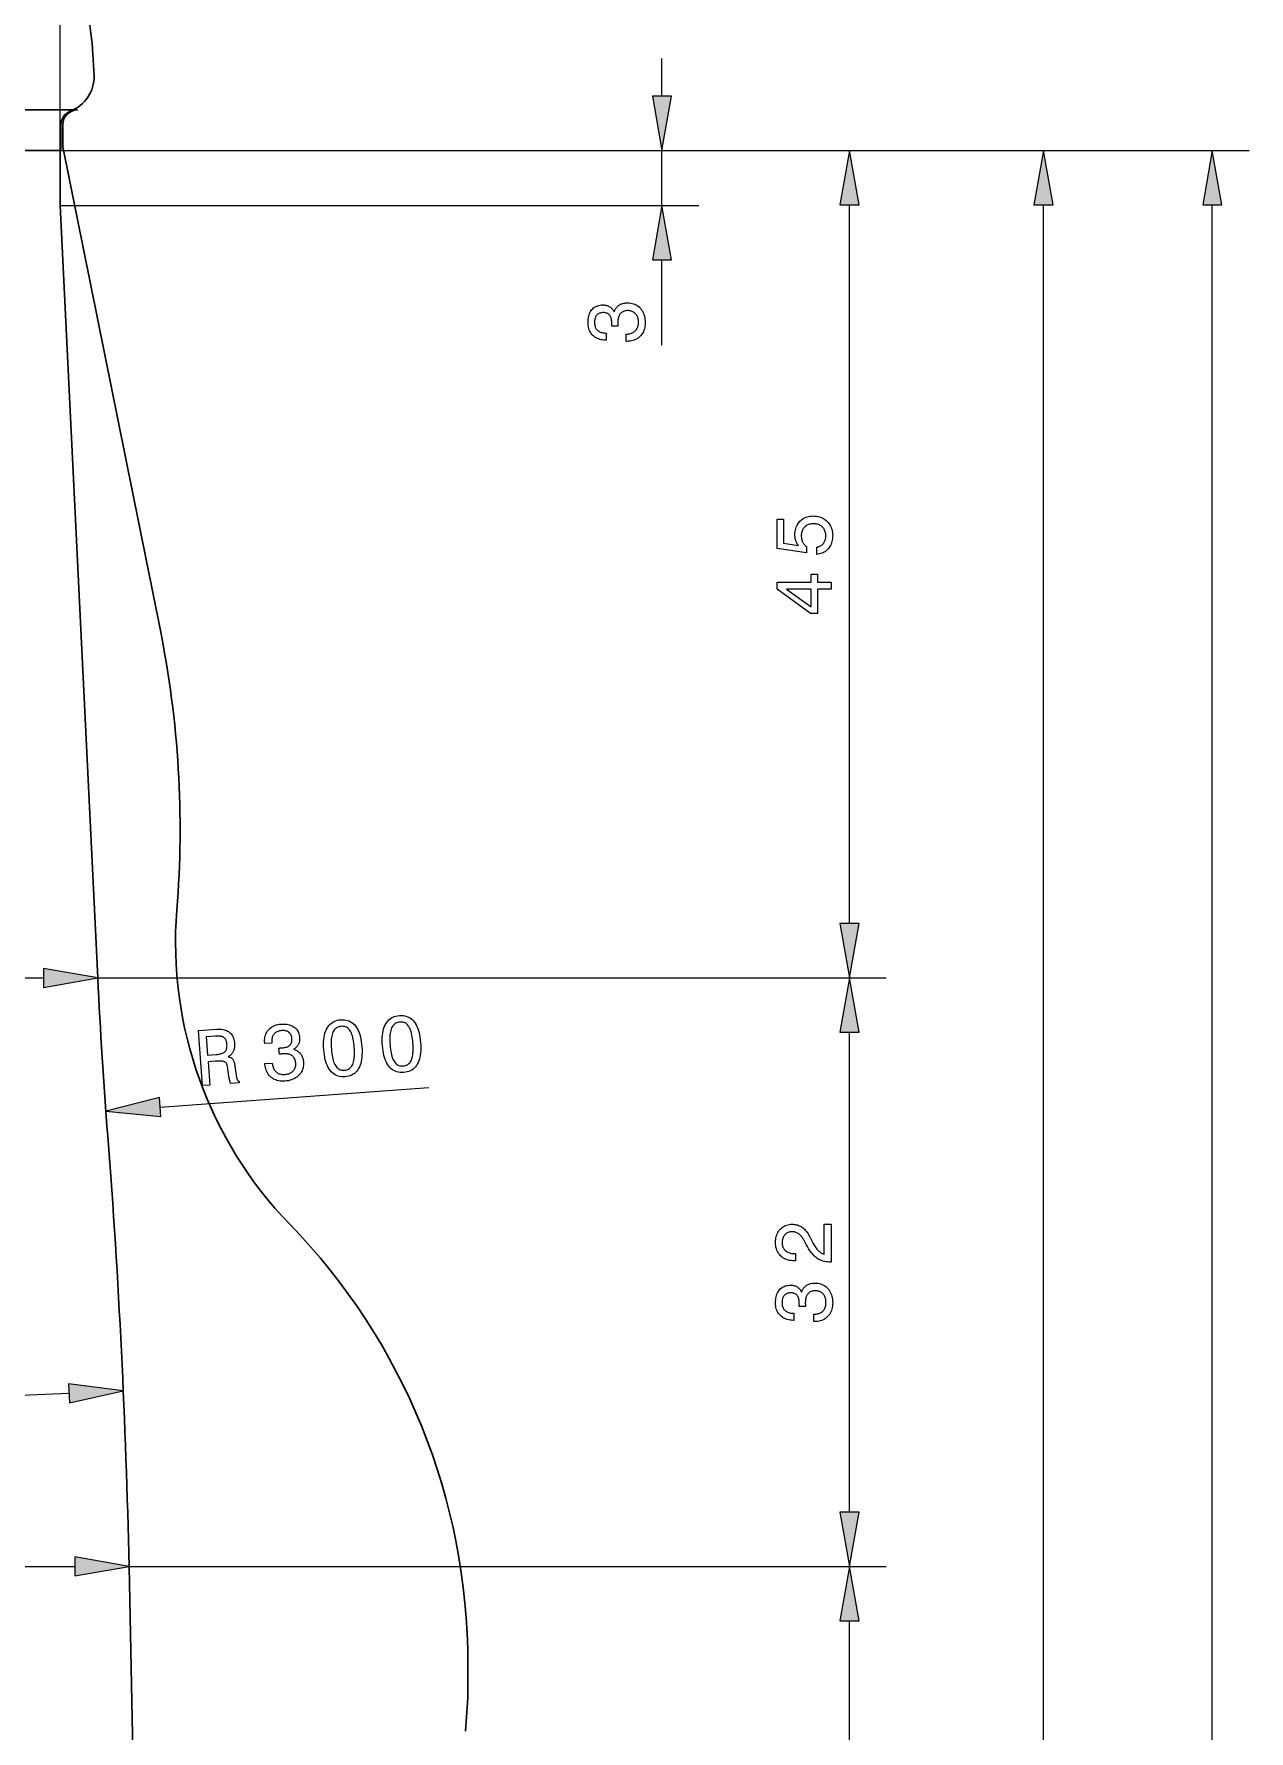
# Model space of a CAD drawing. Extents: x 0 to 297, y 0 to 538.
# Drawn here: x 174.6 to 240.6, y 256.7 to 349 of the extents above; entities that cross this region are included whole.
import ezdxf

# ---------------------------------------------------------------- set-up
doc = ezdxf.new("R2010")
doc.units = 0

msp = doc.modelspace()

# ---------------------------------------------------------------- linework, layer by layer
at = {"color": 7, "lineweight": 13}
for p, q in [((175.969, 342.687), (175.969, 377.549)), ((175.969, 342.687), (220.884, 342.687)), ((175.969, 342.687), (210.691, 342.687)), ((175.969, 342.687), (231.433, 342.687)), ((175.969, 342.687), (240.607, 342.687)), ((175.969, 339.687), (210.691, 339.687)), ((218.884, 300.642), (218.884, 339.733)), ((229.433, 145.642), (229.433, 339.733)), ((238.607, 142.642), (238.607, 339.733)), ((151.974, 297.687), (175.065, 297.687)), ((178.019, 297.687), (220.884, 297.687)), ((178.019, 297.687), (220.884, 297.687)), ((218.884, 268.642), (218.884, 294.733)), ((176.455, 275.099), (155.434, 274.17)), ((150.274, 265.688), (176.765, 265.688)), ((179.719, 265.688), (220.884, 265.688)), ((179.719, 265.688), (220.884, 265.688)), ((218.884, 221.642), (218.884, 262.733))]:
    msp.add_line(p, q, dxfattribs=at)
at = {"color": 7, "lineweight": 13, "ltscale": 0.051139}
msp.add_line((208.691, 345.642), (208.691, 347.687), dxfattribs=at)
at = {"color": 7, "lineweight": 30}
for p, q in [((176.919, 344.887), (150.119, 344.887)), ((176.019, 342.687), (151.019, 342.687)), ((175.969, 342.687), (151.069, 342.687)), ((176.119, 342.887), (181.409, 316.661)), ((175.969, 339.687), (178.019, 297.687)), ((179.719, 265.688), (180.719, 218.687))]:
    msp.add_line(p, q, dxfattribs=at)
at = {"color": 7, "lineweight": 30, "ltscale": 0.034617}
msp.add_line((176.019, 342.687), (176.019, 344.072), dxfattribs=at)
at = {"color": 7, "lineweight": 30, "ltscale": 0.03}
msp.add_line((176.119, 342.887), (176.119, 344.087), dxfattribs=at)
at = {"color": 7, "lineweight": 30, "ltscale": 0.075}
msp.add_line((175.969, 339.687), (175.969, 342.687), dxfattribs=at)
at = {"color": 7, "lineweight": 13, "ltscale": 0.075}
msp.add_line((208.691, 339.687), (208.691, 342.687), dxfattribs=at)
at = {"color": 7, "lineweight": 13, "ltscale": 0.116125}
msp.add_line((208.691, 332.088), (208.691, 336.733), dxfattribs=at)
at = {"color": 7, "lineweight": 13, "ltscale": 0.366083}
msp.add_line((181.407, 290.664), (196.011, 291.731), dxfattribs=at)
at = {"color": 7, "lineweight": 30, "ltscale": 0.0375}
msp.add_line((198.144, 258.887), (198.144, 260.387), dxfattribs=at)
at = {"color": 7, "lineweight": 30, "ltscale": 0.045225}
msp.add_line((198.006, 256.735), (198.132, 258.54), dxfattribs=at)
at = {"color": 7, "lineweight": 13}
for points in [[(208.17, 345.642), (208.691, 342.687), (209.212, 345.642)], [(219.405, 339.733), (218.884, 342.687), (218.363, 339.733)], [(229.954, 339.733), (229.433, 342.687), (228.912, 339.733)], [(239.127, 339.733), (238.607, 342.687), (238.086, 339.733)], [(209.212, 336.733), (208.691, 339.687), (208.17, 336.733)], [(206.75, 332.299), (206.75, 332.697), (206.812, 332.7), (206.871, 332.706), (206.927, 332.716), (206.981, 332.728), (207.031, 332.744), (207.079, 332.763), (207.123, 332.785), (207.165, 332.811), (207.204, 332.839), (207.241, 332.871), (207.274, 332.906), (207.303, 332.944), (207.329, 332.984), (207.352, 333.027), (207.371, 333.072), (207.387, 333.121), (207.399, 333.171), (207.408, 333.225), (207.413, 333.281), (207.415, 333.34), (207.413, 333.398), (207.408, 333.453), (207.4, 333.506), (207.389, 333.556), (207.375, 333.604), (207.358, 333.649), (207.337, 333.692), (207.313, 333.732), (207.286, 333.77), (207.256, 333.805), (207.224, 333.837), (207.188, 333.866), (207.151, 333.892), (207.111, 333.914), (207.069, 333.932), (207.024, 333.948), (206.977, 333.96), (206.928, 333.968), (206.876, 333.973), (206.822, 333.975), (206.773, 333.973), (206.726, 333.968), (206.682, 333.96), (206.639, 333.948), (206.599, 333.933), (206.561, 333.915), (206.525, 333.893), (206.492, 333.868), (206.46, 333.839), (206.431, 333.807), (206.404, 333.772), (206.381, 333.735), (206.36, 333.694), (206.341, 333.651), (206.326, 333.606), (206.313, 333.557), (206.304, 333.506), (206.296, 333.452), (206.292, 333.395), (206.291, 333.336), (206.291, 333.328), (206.291, 333.319), (206.291, 333.31), (206.291, 333.302), (206.291, 333.293), (206.292, 333.284), (206.292, 333.275), (206.292, 333.266), (206.293, 333.257), (206.293, 333.248), (206.293, 333.238), (206.294, 333.228), (206.294, 333.217), (206.295, 333.206), (206.296, 333.194), (206.296, 333.181), (206.297, 333.168), (206.298, 333.154), (206.298, 333.14), (206.299, 333.125), (205.96, 333.125), (205.96, 333.135), (205.961, 333.144), (205.961, 333.153), (205.961, 333.162), (205.962, 333.171), (205.962, 333.179), (205.962, 333.188), (205.963, 333.197), (205.963, 333.205), (205.963, 333.214), (205.963, 333.222), (205.963, 333.23), (205.964, 333.239), (205.964, 333.247), (205.964, 333.254), (205.964, 333.262), (205.964, 333.27), (205.964, 333.277), (205.964, 333.285), (205.964, 333.292), (205.963, 333.349), (205.96, 333.402), (205.954, 333.453), (205.946, 333.5), (205.935, 333.545), (205.923, 333.587), (205.908, 333.625), (205.891, 333.661), (205.871, 333.693), (205.849, 333.723), (205.825, 333.75), (205.798, 333.773), (205.769, 333.794), (205.738, 333.813), (205.704, 333.828), (205.668, 333.841), (205.629, 333.851), (205.588, 333.858), (205.544, 333.862), (205.498, 333.863), (205.454, 333.862), (205.411, 333.858), (205.371, 333.851), (205.333, 333.841), (205.297, 333.829), (205.263, 333.814), (205.231, 333.797), (205.201, 333.776), (205.174, 333.753), (205.148, 333.727), (205.125, 333.699), (205.104, 333.668), (205.086, 333.635), (205.07, 333.599), (205.057, 333.561), (205.046, 333.521), (205.037, 333.478), (205.031, 333.433), (205.027, 333.386), (205.026, 333.336), (205.028, 333.28), (205.032, 333.227), (205.041, 333.177), (205.052, 333.129), (205.067, 333.084), (205.084, 333.042), (205.105, 333.002), (205.13, 332.966), (205.157, 332.932), (205.188, 332.901), (205.222, 332.873), (205.259, 332.847), (205.299, 332.825), (205.342, 332.806), (205.389, 332.789), (205.438, 332.776), (205.49, 332.766), (205.545, 332.758), (205.603, 332.754), (205.665, 332.752), (205.665, 332.368), (205.635, 332.368), (205.549, 332.371), (205.466, 332.379), (205.387, 332.391), (205.311, 332.409), (205.239, 332.432), (205.171, 332.461), (205.106, 332.494), (205.045, 332.532), (204.987, 332.576), (204.933, 332.625), (204.884, 332.678), (204.839, 332.734), (204.8, 332.794), (204.766, 332.858), (204.737, 332.925), (204.714, 332.996), (204.695, 333.07), (204.682, 333.148), (204.674, 333.23), (204.672, 333.315), (204.674, 333.405), (204.68, 333.491), (204.691, 333.572), (204.706, 333.65), (204.725, 333.723), (204.748, 333.792), (204.776, 333.857), (204.808, 333.918), (204.844, 333.975), (204.885, 334.028), (204.929, 334.076), (204.977, 334.119), (205.028, 334.157), (205.082, 334.19), (205.14, 334.217), (205.201, 334.24), (205.265, 334.258), (205.333, 334.27), (205.405, 334.278), (205.479, 334.281), (205.522, 334.28), (205.564, 334.277), (205.604, 334.272), (205.643, 334.265), (205.681, 334.257), (205.717, 334.246), (205.752, 334.234), (205.786, 334.219), (205.819, 334.203), (205.85, 334.185), (205.88, 334.165), (205.909, 334.143), (205.936, 334.119), (205.962, 334.093), (205.986, 334.066), (206.008, 334.037), (206.03, 334.005), (206.049, 333.973), (206.068, 333.938), (206.084, 333.901), (206.103, 333.948), (206.124, 333.993), (206.146, 334.036), (206.171, 334.076), (206.198, 334.114), (206.226, 334.15), (206.257, 334.183), (206.289, 334.214), (206.324, 334.243), (206.36, 334.269), (206.399, 334.293), (206.439, 334.314), (206.481, 334.333), (206.524, 334.349), (206.57, 334.363), (206.617, 334.374), (206.665, 334.383), (206.716, 334.389), (206.768, 334.393), (206.822, 334.394), (206.907, 334.391), (206.988, 334.383), (207.066, 334.368), (207.141, 334.347), (207.212, 334.321), (207.279, 334.288), (207.344, 334.25), (207.404, 334.206), (207.462, 334.155), (207.516, 334.099), (207.565, 334.038), (207.61, 333.973), (207.649, 333.905), (207.683, 333.832), (207.712, 333.756), (207.735, 333.675), (207.754, 333.591), (207.767, 333.503), (207.775, 333.411), (207.777, 333.315), (207.774, 333.224), (207.766, 333.137), (207.753, 333.054), (207.734, 332.974), (207.709, 332.898), (207.679, 332.826), (207.644, 332.758), (207.603, 332.693), (207.557, 332.632), (207.505, 332.575), (207.449, 332.523), (207.389, 332.476), (207.326, 332.434), (207.259, 332.398), (207.188, 332.368), (207.114, 332.343), (207.036, 332.324), (206.954, 332.31), (206.869, 332.302), (206.78, 332.299)], [(217.102, 320.716), (217.102, 321.117), (217.148, 321.125), (217.192, 321.136), (217.233, 321.149), (217.273, 321.165), (217.311, 321.183), (217.346, 321.204), (217.38, 321.227), (217.411, 321.253), (217.44, 321.281), (217.468, 321.312), (217.493, 321.344), (217.515, 321.379), (217.535, 321.415), (217.552, 321.453), (217.567, 321.493), (217.579, 321.534), (217.588, 321.577), (217.594, 321.622), (217.598, 321.669), (217.6, 321.717), (217.598, 321.777), (217.592, 321.833), (217.583, 321.888), (217.57, 321.94), (217.554, 321.989), (217.534, 322.037), (217.51, 322.082), (217.482, 322.124), (217.451, 322.164), (217.416, 322.202), (217.378, 322.237), (217.338, 322.268), (217.296, 322.296), (217.251, 322.32), (217.204, 322.34), (217.154, 322.356), (217.103, 322.369), (217.049, 322.378), (216.992, 322.384), (216.933, 322.386), (216.874, 322.384), (216.816, 322.378), (216.761, 322.369), (216.709, 322.357), (216.659, 322.34), (216.611, 322.32), (216.566, 322.297), (216.524, 322.27), (216.484, 322.239), (216.446, 322.204), (216.412, 322.167), (216.381, 322.127), (216.354, 322.084), (216.33, 322.039), (216.31, 321.992), (216.294, 321.942), (216.281, 321.89), (216.272, 321.835), (216.267, 321.777), (216.265, 321.717), (216.266, 321.683), (216.268, 321.649), (216.271, 321.615), (216.276, 321.582), (216.283, 321.55), (216.29, 321.518), (216.299, 321.487), (216.31, 321.457), (216.321, 321.427), (216.335, 321.398), (216.349, 321.37), (216.365, 321.342), (216.382, 321.315), (216.401, 321.288), (216.421, 321.263), (216.442, 321.238), (216.465, 321.214), (216.489, 321.191), (216.515, 321.168), (216.541, 321.146), (216.541, 320.802), (214.952, 321.039), (214.952, 322.641), (215.306, 322.641), (215.306, 321.327), (216.113, 321.207), (216.095, 321.229), (216.077, 321.252), (216.06, 321.275), (216.045, 321.299), (216.03, 321.324), (216.016, 321.35), (216.003, 321.377), (215.991, 321.404), (215.979, 321.432), (215.969, 321.461), (215.959, 321.491), (215.951, 321.521), (215.944, 321.552), (215.937, 321.583), (215.932, 321.614), (215.927, 321.647), (215.924, 321.679), (215.921, 321.713), (215.92, 321.746), (215.919, 321.781), (215.922, 321.871), (215.93, 321.958), (215.944, 322.041), (215.963, 322.121), (215.988, 322.197), (216.018, 322.27), (216.054, 322.339), (216.095, 322.404), (216.141, 322.466), (216.193, 322.524), (216.25, 322.577), (216.31, 322.625), (216.373, 322.667), (216.44, 322.704), (216.51, 322.735), (216.584, 322.76), (216.661, 322.78), (216.741, 322.794), (216.825, 322.802), (216.912, 322.805), (217.005, 322.802), (217.094, 322.793), (217.18, 322.778), (217.261, 322.758), (217.34, 322.731), (217.415, 322.698), (217.486, 322.659), (217.553, 322.614), (217.617, 322.564), (217.678, 322.507), (217.733, 322.445), (217.783, 322.38), (217.827, 322.312), (217.865, 322.239), (217.897, 322.164), (217.924, 322.084), (217.944, 322.001), (217.959, 321.914), (217.968, 321.824), (217.971, 321.73), (217.968, 321.647), (217.961, 321.566), (217.949, 321.489), (217.932, 321.414), (217.911, 321.342), (217.885, 321.274), (217.853, 321.208), (217.818, 321.145), (217.777, 321.084), (217.731, 321.027), (217.682, 320.974), (217.63, 320.925), (217.574, 320.882), (217.516, 320.843), (217.454, 320.81), (217.39, 320.781), (217.323, 320.757), (217.252, 320.739), (217.179, 320.725)], [(217.884, 318.825), (217.142, 318.825), (217.142, 317.507), (216.763, 317.507), (214.952, 318.821), (214.952, 319.213), (216.796, 319.213), (216.796, 319.641), (217.142, 319.641), (217.142, 319.213), (217.884, 319.213)], [(216.796, 317.87), (216.796, 318.825), (215.453, 318.825)], [(218.363, 300.642), (218.884, 297.687), (219.405, 300.642)], [(175.065, 297.167), (178.019, 297.687), (175.065, 298.208)], [(219.405, 294.733), (218.884, 297.687), (218.363, 294.733)], [(190.306, 293.784), (190.297, 293.933), (190.295, 294.074), (190.299, 294.209), (190.308, 294.337), (190.323, 294.457), (190.344, 294.571), (190.371, 294.679), (190.403, 294.779), (190.442, 294.872), (190.486, 294.959), (190.536, 295.038), (190.591, 295.11), (190.652, 295.174), (190.718, 295.231), (190.79, 295.28), (190.867, 295.322), (190.949, 295.355), (191.037, 295.382), (191.13, 295.401), (191.229, 295.412), (191.329, 295.415), (191.424, 295.41), (191.515, 295.397), (191.602, 295.376), (191.685, 295.346), (191.763, 295.308), (191.836, 295.262), (191.905, 295.208), (191.97, 295.146), (192.03, 295.075), (192.086, 294.996), (192.137, 294.91), (192.183, 294.815), (192.225, 294.713), (192.262, 294.603), (192.294, 294.485), (192.322, 294.36), (192.345, 294.226), (192.363, 294.085), (192.377, 293.936), (192.385, 293.786), (192.387, 293.644), (192.384, 293.509), (192.375, 293.381), (192.36, 293.261), (192.34, 293.147), (192.313, 293.04), (192.281, 292.94), (192.243, 292.848), (192.199, 292.762), (192.15, 292.684), (192.095, 292.613), (192.034, 292.55), (191.968, 292.494), (191.897, 292.445), (191.819, 292.404), (191.737, 292.371), (191.648, 292.344), (191.554, 292.326), (191.455, 292.315), (191.356, 292.311), (191.261, 292.316), (191.17, 292.329), (191.084, 292.351), (191.002, 292.38), (190.924, 292.418), (190.85, 292.464), (190.781, 292.518), (190.716, 292.581), (190.655, 292.651), (190.598, 292.73), (190.547, 292.816), (190.5, 292.91), (190.458, 293.012), (190.421, 293.121), (190.388, 293.239), (190.36, 293.363), (190.337, 293.496), (190.319, 293.636)], [(193.495, 294.017), (193.487, 294.166), (193.485, 294.307), (193.488, 294.442), (193.497, 294.57), (193.513, 294.691), (193.534, 294.805), (193.56, 294.912), (193.593, 295.012), (193.631, 295.105), (193.676, 295.192), (193.726, 295.271), (193.781, 295.343), (193.842, 295.407), (193.908, 295.464), (193.979, 295.513), (194.056, 295.555), (194.139, 295.589), (194.227, 295.615), (194.32, 295.634), (194.418, 295.645), (194.518, 295.648), (194.614, 295.643), (194.705, 295.63), (194.792, 295.609), (194.874, 295.579), (194.952, 295.542), (195.026, 295.495), (195.095, 295.441), (195.16, 295.379), (195.22, 295.308), (195.276, 295.229), (195.327, 295.143), (195.373, 295.048), (195.415, 294.946), (195.452, 294.836), (195.484, 294.718), (195.512, 294.593), (195.535, 294.459), (195.553, 294.318), (195.566, 294.169), (195.575, 294.02), (195.577, 293.877), (195.574, 293.742), (195.565, 293.615), (195.55, 293.494), (195.529, 293.38), (195.503, 293.273), (195.471, 293.173), (195.433, 293.081), (195.389, 292.995), (195.339, 292.917), (195.285, 292.846), (195.224, 292.783), (195.158, 292.727), (195.086, 292.678), (195.009, 292.637), (194.926, 292.604), (194.838, 292.577), (194.744, 292.559), (194.645, 292.548), (194.546, 292.544), (194.451, 292.549), (194.36, 292.562), (194.273, 292.584), (194.191, 292.613), (194.113, 292.651), (194.04, 292.697), (193.97, 292.751), (193.905, 292.814), (193.844, 292.884), (193.788, 292.963), (193.736, 293.049), (193.69, 293.143), (193.648, 293.245), (193.61, 293.355), (193.578, 293.472), (193.55, 293.597), (193.527, 293.729), (193.509, 293.869)], [(183.71, 291.835), (183.492, 294.823), (184.491, 294.896), (184.577, 294.9), (184.66, 294.9), (184.738, 294.894), (184.813, 294.885), (184.884, 294.87), (184.951, 294.851), (185.014, 294.827), (185.073, 294.799), (185.128, 294.765), (185.18, 294.728), (185.227, 294.685), (185.27, 294.639), (185.308, 294.588), (185.343, 294.533), (185.373, 294.473), (185.398, 294.409), (185.419, 294.341), (185.436, 294.268), (185.449, 294.192), (185.457, 294.111), (185.46, 294.062), (185.46, 294.015), (185.459, 293.969), (185.455, 293.925), (185.449, 293.882), (185.441, 293.84), (185.431, 293.8), (185.419, 293.761), (185.404, 293.723), (185.388, 293.687), (185.369, 293.652), (185.349, 293.619), (185.326, 293.587), (185.302, 293.557), (185.275, 293.528), (185.246, 293.5), (185.216, 293.474), (185.183, 293.449), (185.148, 293.426), (185.111, 293.405), (185.144, 293.396), (185.175, 293.387), (185.204, 293.376), (185.231, 293.363), (185.257, 293.35), (185.281, 293.335), (185.303, 293.318), (185.323, 293.3), (185.342, 293.281), (185.359, 293.261), (185.374, 293.238), (185.389, 293.212), (185.403, 293.183), (185.416, 293.15), (185.428, 293.113), (185.44, 293.073), (185.45, 293.03), (185.46, 292.983), (185.469, 292.933), (185.477, 292.88), (185.544, 292.396), (185.549, 292.366), (185.554, 292.337), (185.559, 292.31), (185.564, 292.284), (185.57, 292.261), (185.575, 292.239), (185.582, 292.219), (185.588, 292.2), (185.594, 292.183), (185.601, 292.168), (185.609, 292.154), (185.616, 292.141), (185.625, 292.129), (185.634, 292.117), (185.644, 292.106), (185.654, 292.096), (185.665, 292.087), (185.677, 292.078), (185.689, 292.07), (185.702, 292.063), (185.708, 291.981), (185.256, 291.948), (185.249, 291.958), (185.243, 291.969), (185.237, 291.98), (185.231, 291.993), (185.225, 292.007), (185.219, 292.021), (185.213, 292.037), (185.208, 292.054), (185.202, 292.071), (185.197, 292.09), (185.192, 292.109), (185.187, 292.131), (185.182, 292.153), (185.177, 292.177), (185.172, 292.202), (185.167, 292.229), (185.162, 292.257), (185.158, 292.286), (185.153, 292.316), (185.148, 292.348), (185.099, 292.734), (185.091, 292.79), (185.081, 292.842), (185.07, 292.889), (185.057, 292.933), (185.043, 292.972), (185.028, 293.007), (185.011, 293.038), (184.992, 293.065), (184.973, 293.087), (184.951, 293.105), (184.927, 293.121), (184.895, 293.133), (184.858, 293.144), (184.815, 293.152), (184.766, 293.159), (184.71, 293.162), (184.649, 293.164), (184.581, 293.164), (184.508, 293.161), (184.428, 293.156), (184.018, 293.126), (184.11, 291.864)], [(184.406, 294.522), (183.918, 294.486), (183.991, 293.492), (184.452, 293.526), (184.52, 293.532), (184.583, 293.54), (184.642, 293.55), (184.697, 293.562), (184.747, 293.576), (184.793, 293.592), (184.835, 293.611), (184.872, 293.631), (184.905, 293.653), (184.933, 293.677), (184.958, 293.704), (184.979, 293.733), (184.998, 293.765), (185.013, 293.801), (185.026, 293.839), (185.035, 293.88), (185.042, 293.923), (185.045, 293.97), (185.046, 294.02), (185.044, 294.072), (185.038, 294.123), (185.031, 294.171), (185.021, 294.216), (185.008, 294.258), (184.993, 294.297), (184.975, 294.332), (184.955, 294.364), (184.932, 294.393), (184.907, 294.419), (184.879, 294.441), (184.848, 294.461), (184.814, 294.478), (184.776, 294.493), (184.734, 294.505), (184.688, 294.514), (184.639, 294.521), (184.587, 294.525), (184.53, 294.527), (184.47, 294.526)], [(187.106, 293.026), (187.503, 293.055), (187.51, 292.994), (187.521, 292.935), (187.534, 292.88), (187.551, 292.828), (187.57, 292.779), (187.592, 292.733), (187.618, 292.69), (187.646, 292.65), (187.678, 292.613), (187.712, 292.579), (187.749, 292.549), (187.789, 292.522), (187.831, 292.499), (187.875, 292.479), (187.922, 292.464), (187.972, 292.451), (188.023, 292.443), (188.077, 292.438), (188.134, 292.437), (188.193, 292.44), (188.25, 292.446), (188.305, 292.454), (188.357, 292.466), (188.406, 292.481), (188.453, 292.498), (188.497, 292.519), (188.538, 292.543), (188.576, 292.569), (188.612, 292.599), (188.645, 292.631), (188.675, 292.666), (188.701, 292.704), (188.723, 292.743), (188.743, 292.784), (188.758, 292.828), (188.77, 292.873), (188.779, 292.921), (188.783, 292.971), (188.785, 293.023), (188.782, 293.077), (188.777, 293.126), (188.769, 293.172), (188.757, 293.216), (188.742, 293.257), (188.724, 293.296), (188.703, 293.333), (188.679, 293.367), (188.651, 293.399), (188.621, 293.428), (188.587, 293.455), (188.55, 293.479), (188.511, 293.5), (188.469, 293.518), (188.425, 293.533), (188.378, 293.545), (188.329, 293.554), (188.277, 293.56), (188.223, 293.563), (188.166, 293.563), (188.107, 293.56), (188.098, 293.56), (188.09, 293.559), (188.081, 293.558), (188.072, 293.557), (188.064, 293.556), (188.055, 293.556), (188.046, 293.555), (188.037, 293.554), (188.028, 293.553), (188.018, 293.552), (188.009, 293.55), (187.999, 293.549), (187.988, 293.548), (187.977, 293.547), (187.965, 293.545), (187.953, 293.543), (187.94, 293.542), (187.926, 293.54), (187.912, 293.538), (187.897, 293.536), (187.872, 293.875), (187.881, 293.875), (187.891, 293.875), (187.9, 293.876), (187.909, 293.876), (187.918, 293.876), (187.926, 293.877), (187.935, 293.877), (187.944, 293.877), (187.952, 293.878), (187.961, 293.878), (187.969, 293.879), (187.977, 293.879), (187.985, 293.879), (187.993, 293.88), (188.001, 293.88), (188.009, 293.881), (188.017, 293.881), (188.024, 293.882), (188.031, 293.882), (188.039, 293.883), (188.095, 293.888), (188.148, 293.895), (188.198, 293.905), (188.245, 293.916), (188.289, 293.93), (188.33, 293.946), (188.367, 293.963), (188.401, 293.983), (188.432, 294.005), (188.46, 294.029), (188.485, 294.055), (188.507, 294.083), (188.526, 294.114), (188.542, 294.146), (188.555, 294.181), (188.564, 294.218), (188.571, 294.258), (188.575, 294.299), (188.576, 294.343), (188.575, 294.389), (188.57, 294.433), (188.563, 294.475), (188.553, 294.515), (188.541, 294.552), (188.526, 294.587), (188.509, 294.62), (188.489, 294.651), (188.466, 294.679), (188.441, 294.705), (188.413, 294.728), (188.383, 294.749), (188.351, 294.768), (188.317, 294.784), (188.28, 294.797), (188.241, 294.808), (188.2, 294.816), (188.157, 294.821), (188.112, 294.824), (188.064, 294.824), (188.014, 294.822), (187.959, 294.816), (187.906, 294.807), (187.856, 294.796), (187.81, 294.781), (187.766, 294.763), (187.725, 294.742), (187.687, 294.718), (187.653, 294.691), (187.621, 294.661), (187.592, 294.628), (187.566, 294.592), (187.544, 294.553), (187.525, 294.512), (187.508, 294.467), (187.495, 294.42), (187.486, 294.37), (187.479, 294.317), (187.476, 294.262), (187.476, 294.203), (187.479, 294.142), (187.096, 294.114), (187.094, 294.144), (187.09, 294.23), (187.092, 294.313), (187.099, 294.393), (187.111, 294.469), (187.129, 294.543), (187.152, 294.613), (187.18, 294.68), (187.214, 294.744), (187.253, 294.805), (187.298, 294.862), (187.347, 294.916), (187.4, 294.964), (187.458, 295.008), (187.519, 295.046), (187.584, 295.08), (187.653, 295.108), (187.725, 295.132), (187.802, 295.151), (187.883, 295.165), (187.968, 295.173), (188.057, 295.178), (188.143, 295.178), (188.225, 295.173), (188.304, 295.164), (188.378, 295.15), (188.449, 295.132), (188.516, 295.109), (188.579, 295.081), (188.638, 295.049), (188.694, 295.013), (188.745, 294.972), (188.791, 294.928), (188.833, 294.88), (188.87, 294.828), (188.902, 294.772), (188.929, 294.713), (188.951, 294.65), (188.969, 294.583), (188.981, 294.513), (188.989, 294.438), (188.992, 294.396), (188.992, 294.354), (188.99, 294.314), (188.986, 294.274), (188.98, 294.236), (188.972, 294.199), (188.962, 294.163), (188.951, 294.128), (188.937, 294.094), (188.921, 294.061), (188.903, 294.03), (188.883, 294), (188.861, 293.971), (188.838, 293.944), (188.812, 293.918), (188.785, 293.893), (188.755, 293.87), (188.724, 293.847), (188.69, 293.827), (188.655, 293.807), (188.704, 293.792), (188.75, 293.775), (188.794, 293.755), (188.836, 293.734), (188.876, 293.71), (188.914, 293.684), (188.949, 293.656), (188.982, 293.626), (189.013, 293.593), (189.042, 293.559), (189.069, 293.522), (189.093, 293.484), (189.115, 293.443), (189.134, 293.401), (189.151, 293.357), (189.166, 293.311), (189.178, 293.263), (189.188, 293.213), (189.196, 293.161), (189.201, 293.107), (189.204, 293.023), (189.201, 292.941), (189.192, 292.862), (189.177, 292.786), (189.156, 292.714), (189.128, 292.644), (189.095, 292.577), (189.055, 292.513), (189.009, 292.452), (188.957, 292.394), (188.9, 292.34), (188.838, 292.291), (188.773, 292.247), (188.703, 292.208), (188.629, 292.174), (188.55, 292.144), (188.467, 292.12), (188.381, 292.1), (188.289, 292.086), (188.194, 292.076), (188.103, 292.072), (188.016, 292.074), (187.931, 292.082), (187.851, 292.095), (187.773, 292.114), (187.699, 292.138), (187.628, 292.169), (187.561, 292.204), (187.497, 292.246), (187.436, 292.294), (187.38, 292.346), (187.328, 292.402), (187.283, 292.462), (187.242, 292.527), (187.206, 292.595), (187.176, 292.667), (187.151, 292.744), (187.132, 292.824), (187.117, 292.908), (187.108, 292.997)], [(190.718, 293.814), (190.728, 293.694), (190.741, 293.581), (190.756, 293.474), (190.774, 293.375), (190.795, 293.282), (190.818, 293.196), (190.843, 293.117), (190.871, 293.044), (190.902, 292.979), (190.935, 292.92), (190.971, 292.868), (191.01, 292.822), (191.052, 292.782), (191.097, 292.747), (191.145, 292.719), (191.196, 292.697), (191.25, 292.681), (191.307, 292.67), (191.366, 292.666), (191.429, 292.668), (191.492, 292.675), (191.551, 292.688), (191.606, 292.706), (191.657, 292.73), (191.704, 292.759), (191.747, 292.794), (191.786, 292.834), (191.822, 292.879), (191.853, 292.93), (191.881, 292.986), (191.904, 293.048), (191.925, 293.117), (191.941, 293.193), (191.955, 293.275), (191.965, 293.363), (191.971, 293.458), (191.974, 293.56), (191.974, 293.669), (191.97, 293.784), (191.962, 293.905), (191.952, 294.027), (191.939, 294.142), (191.924, 294.249), (191.906, 294.35), (191.886, 294.443), (191.863, 294.53), (191.838, 294.609), (191.81, 294.682), (191.78, 294.747), (191.748, 294.805), (191.712, 294.857), (191.674, 294.902), (191.632, 294.942), (191.588, 294.976), (191.54, 295.004), (191.489, 295.026), (191.435, 295.042), (191.378, 295.052), (191.318, 295.056), (191.255, 295.054), (191.192, 295.047), (191.134, 295.034), (191.079, 295.015), (191.028, 294.992), (190.981, 294.962), (190.938, 294.927), (190.898, 294.887), (190.863, 294.841), (190.831, 294.79), (190.803, 294.733), (190.778, 294.67), (190.758, 294.601), (190.74, 294.525), (190.727, 294.443), (190.716, 294.354), (190.71, 294.259), (190.706, 294.158), (190.707, 294.05), (190.71, 293.935)], [(193.907, 294.047), (193.918, 293.927), (193.93, 293.814), (193.946, 293.707), (193.964, 293.608), (193.984, 293.515), (194.007, 293.429), (194.033, 293.35), (194.061, 293.277), (194.092, 293.212), (194.125, 293.153), (194.161, 293.101), (194.2, 293.055), (194.242, 293.015), (194.287, 292.98), (194.335, 292.952), (194.385, 292.93), (194.439, 292.914), (194.496, 292.903), (194.556, 292.899), (194.619, 292.901), (194.682, 292.908), (194.741, 292.921), (194.796, 292.939), (194.847, 292.963), (194.894, 292.992), (194.937, 293.027), (194.976, 293.067), (195.011, 293.112), (195.043, 293.163), (195.07, 293.219), (195.094, 293.281), (195.114, 293.35), (195.131, 293.426), (195.145, 293.508), (195.154, 293.596), (195.161, 293.692), (195.164, 293.793), (195.163, 293.902), (195.159, 294.017), (195.152, 294.138), (195.142, 294.26), (195.129, 294.375), (195.114, 294.483), (195.096, 294.583), (195.076, 294.677), (195.053, 294.763), (195.028, 294.842), (195, 294.915), (194.97, 294.98), (194.937, 295.038), (194.902, 295.09), (194.864, 295.135), (194.822, 295.175), (194.777, 295.209), (194.73, 295.237), (194.679, 295.259), (194.625, 295.275), (194.568, 295.285), (194.508, 295.289), (194.445, 295.287), (194.382, 295.28), (194.324, 295.267), (194.269, 295.249), (194.218, 295.225), (194.171, 295.195), (194.127, 295.16), (194.088, 295.12), (194.052, 295.074), (194.02, 295.023), (193.992, 294.966), (193.968, 294.903), (193.947, 294.834), (193.93, 294.758), (193.916, 294.676), (193.906, 294.587), (193.899, 294.492), (193.896, 294.391), (193.896, 294.283), (193.9, 294.168)], [(181.369, 291.184), (178.46, 290.449), (181.445, 290.145)], [(217.884, 282.233), (217.872, 282.233), (217.784, 282.235), (217.699, 282.241), (217.618, 282.251), (217.539, 282.266), (217.463, 282.285), (217.391, 282.307), (217.321, 282.334), (217.254, 282.365), (217.19, 282.4), (217.128, 282.439), (217.069, 282.484), (217.009, 282.535), (216.95, 282.593), (216.891, 282.658), (216.831, 282.729), (216.772, 282.807), (216.713, 282.892), (216.654, 282.983), (216.596, 283.081), (216.537, 283.186), (216.398, 283.441), (216.373, 283.486), (216.347, 283.528), (216.321, 283.568), (216.294, 283.605), (216.266, 283.64), (216.238, 283.672), (216.209, 283.702), (216.179, 283.729), (216.149, 283.754), (216.119, 283.776), (216.087, 283.796), (216.054, 283.814), (216.021, 283.83), (215.986, 283.844), (215.95, 283.855), (215.913, 283.865), (215.875, 283.872), (215.836, 283.877), (215.796, 283.88), (215.755, 283.882), (215.708, 283.88), (215.663, 283.875), (215.62, 283.867), (215.579, 283.855), (215.54, 283.841), (215.502, 283.823), (215.466, 283.801), (215.432, 283.777), (215.4, 283.749), (215.37, 283.718), (215.342, 283.684), (215.317, 283.648), (215.295, 283.61), (215.276, 283.57), (215.26, 283.527), (215.247, 283.482), (215.237, 283.435), (215.229, 283.386), (215.225, 283.334), (215.224, 283.281), (215.225, 283.227), (215.231, 283.176), (215.24, 283.128), (215.253, 283.081), (215.27, 283.037), (215.29, 282.996), (215.315, 282.956), (215.342, 282.919), (215.374, 282.884), (215.409, 282.852), (215.448, 282.822), (215.489, 282.795), (215.533, 282.772), (215.58, 282.751), (215.629, 282.734), (215.682, 282.72), (215.737, 282.709), (215.795, 282.701), (215.856, 282.696), (215.919, 282.695), (215.955, 282.695), (215.955, 282.302), (215.894, 282.302), (215.801, 282.305), (215.712, 282.313), (215.627, 282.327), (215.546, 282.346), (215.469, 282.37), (215.396, 282.4), (215.327, 282.435), (215.261, 282.475), (215.2, 282.521), (215.142, 282.572), (215.09, 282.628), (215.043, 282.688), (215.001, 282.751), (214.965, 282.819), (214.935, 282.89), (214.91, 282.965), (214.89, 283.044), (214.876, 283.127), (214.868, 283.213), (214.865, 283.304), (214.868, 283.391), (214.875, 283.474), (214.887, 283.554), (214.905, 283.631), (214.927, 283.704), (214.954, 283.774), (214.986, 283.841), (215.023, 283.904), (215.065, 283.963), (215.112, 284.02), (215.163, 284.071), (215.217, 284.118), (215.274, 284.159), (215.334, 284.194), (215.397, 284.224), (215.463, 284.249), (215.533, 284.268), (215.605, 284.282), (215.681, 284.29), (215.759, 284.293), (215.82, 284.291), (215.88, 284.286), (215.938, 284.278), (215.995, 284.267), (216.05, 284.253), (216.103, 284.235), (216.155, 284.214), (216.206, 284.19), (216.255, 284.163), (216.302, 284.132), (216.348, 284.099), (216.393, 284.062), (216.436, 284.021), (216.478, 283.977), (216.519, 283.93), (216.559, 283.879), (216.598, 283.825), (216.635, 283.768), (216.671, 283.707), (216.706, 283.643), (216.834, 283.39), (216.871, 283.32), (216.908, 283.254), (216.944, 283.192), (216.979, 283.134), (217.013, 283.081), (217.047, 283.031), (217.079, 282.985), (217.112, 282.944), (217.143, 282.906), (217.174, 282.873), (217.204, 282.842), (217.236, 282.814), (217.268, 282.788), (217.301, 282.764), (217.335, 282.742), (217.369, 282.723), (217.404, 282.705), (217.44, 282.69), (217.476, 282.676), (217.513, 282.665), (217.513, 284.293), (217.884, 284.293)], [(216.944, 278.999), (216.944, 279.397), (217.006, 279.4), (217.065, 279.406), (217.121, 279.416), (217.174, 279.428), (217.225, 279.444), (217.272, 279.463), (217.317, 279.485), (217.359, 279.511), (217.398, 279.539), (217.434, 279.571), (217.467, 279.606), (217.497, 279.644), (217.523, 279.684), (217.545, 279.727), (217.565, 279.772), (217.58, 279.821), (217.592, 279.871), (217.601, 279.925), (217.606, 279.981), (217.608, 280.04), (217.606, 280.098), (217.602, 280.153), (217.594, 280.206), (217.583, 280.256), (217.569, 280.304), (217.551, 280.349), (217.531, 280.392), (217.507, 280.432), (217.48, 280.47), (217.45, 280.505), (217.417, 280.537), (217.382, 280.566), (217.344, 280.592), (217.305, 280.614), (217.262, 280.632), (217.218, 280.648), (217.171, 280.66), (217.121, 280.668), (217.07, 280.673), (217.016, 280.675), (216.967, 280.673), (216.92, 280.668), (216.875, 280.66), (216.833, 280.648), (216.792, 280.633), (216.754, 280.615), (216.719, 280.593), (216.685, 280.568), (216.654, 280.539), (216.625, 280.507), (216.598, 280.472), (216.574, 280.435), (216.553, 280.395), (216.535, 280.351), (216.519, 280.306), (216.507, 280.257), (216.497, 280.206), (216.49, 280.152), (216.486, 280.095), (216.484, 280.036), (216.484, 280.028), (216.484, 280.019), (216.485, 280.01), (216.485, 280.002), (216.485, 279.993), (216.485, 279.984), (216.485, 279.975), (216.486, 279.966), (216.486, 279.957), (216.486, 279.948), (216.487, 279.938), (216.487, 279.928), (216.488, 279.917), (216.488, 279.906), (216.489, 279.894), (216.49, 279.881), (216.49, 279.868), (216.491, 279.854), (216.492, 279.84), (216.493, 279.825), (216.153, 279.825), (216.154, 279.835), (216.154, 279.844), (216.155, 279.853), (216.155, 279.862), (216.155, 279.871), (216.156, 279.879), (216.156, 279.888), (216.156, 279.897), (216.156, 279.905), (216.157, 279.914), (216.157, 279.922), (216.157, 279.93), (216.157, 279.939), (216.157, 279.947), (216.157, 279.954), (216.157, 279.962), (216.157, 279.97), (216.158, 279.977), (216.158, 279.985), (216.158, 279.992), (216.156, 280.049), (216.153, 280.102), (216.147, 280.153), (216.139, 280.2), (216.129, 280.245), (216.116, 280.287), (216.101, 280.325), (216.084, 280.361), (216.065, 280.393), (216.043, 280.423), (216.018, 280.45), (215.992, 280.473), (215.963, 280.494), (215.931, 280.513), (215.897, 280.528), (215.861, 280.541), (215.822, 280.551), (215.781, 280.558), (215.738, 280.562), (215.692, 280.563), (215.647, 280.562), (215.605, 280.558), (215.565, 280.551), (215.526, 280.541), (215.49, 280.529), (215.456, 280.514), (215.425, 280.497), (215.395, 280.476), (215.367, 280.453), (215.342, 280.427), (215.318, 280.399), (215.298, 280.368), (215.279, 280.335), (215.263, 280.299), (215.25, 280.261), (215.239, 280.221), (215.23, 280.178), (215.224, 280.133), (215.221, 280.086), (215.219, 280.036), (215.221, 279.98), (215.226, 279.927), (215.234, 279.876), (215.245, 279.829), (215.26, 279.784), (215.278, 279.742), (215.299, 279.702), (215.323, 279.666), (215.351, 279.632), (215.382, 279.601), (215.416, 279.573), (215.453, 279.547), (215.493, 279.525), (215.536, 279.506), (215.582, 279.489), (215.631, 279.476), (215.683, 279.466), (215.739, 279.458), (215.797, 279.454), (215.858, 279.452), (215.858, 279.068), (215.829, 279.068), (215.742, 279.071), (215.66, 279.079), (215.58, 279.091), (215.505, 279.109), (215.433, 279.132), (215.364, 279.161), (215.3, 279.194), (215.238, 279.232), (215.181, 279.276), (215.127, 279.325), (215.077, 279.378), (215.033, 279.434), (214.993, 279.494), (214.959, 279.558), (214.931, 279.625), (214.907, 279.696), (214.889, 279.77), (214.876, 279.848), (214.868, 279.93), (214.865, 280.015), (214.867, 280.105), (214.874, 280.191), (214.884, 280.272), (214.899, 280.35), (214.918, 280.423), (214.942, 280.492), (214.97, 280.557), (215.002, 280.618), (215.038, 280.675), (215.078, 280.728), (215.122, 280.776), (215.17, 280.819), (215.221, 280.857), (215.275, 280.89), (215.333, 280.917), (215.394, 280.94), (215.459, 280.958), (215.527, 280.97), (215.598, 280.978), (215.673, 280.981), (215.715, 280.98), (215.757, 280.977), (215.797, 280.972), (215.836, 280.965), (215.874, 280.957), (215.91, 280.946), (215.946, 280.934), (215.98, 280.919), (216.012, 280.903), (216.044, 280.885), (216.074, 280.865), (216.102, 280.843), (216.129, 280.819), (216.155, 280.793), (216.179, 280.766), (216.202, 280.737), (216.223, 280.705), (216.243, 280.672), (216.261, 280.638), (216.278, 280.601), (216.296, 280.648), (216.317, 280.693), (216.34, 280.736), (216.364, 280.776), (216.391, 280.814), (216.42, 280.85), (216.45, 280.883), (216.483, 280.914), (216.517, 280.943), (216.554, 280.969), (216.592, 280.993), (216.632, 281.014), (216.674, 281.033), (216.718, 281.049), (216.763, 281.063), (216.81, 281.074), (216.859, 281.083), (216.909, 281.089), (216.962, 281.093), (217.016, 281.094), (217.1, 281.091), (217.182, 281.083), (217.26, 281.068), (217.334, 281.047), (217.405, 281.021), (217.473, 280.988), (217.537, 280.95), (217.598, 280.906), (217.655, 280.855), (217.709, 280.799), (217.759, 280.738), (217.803, 280.673), (217.843, 280.605), (217.877, 280.532), (217.905, 280.456), (217.929, 280.375), (217.947, 280.291), (217.96, 280.203), (217.968, 280.111), (217.971, 280.015), (217.968, 279.924), (217.96, 279.837), (217.946, 279.754), (217.927, 279.674), (217.903, 279.598), (217.873, 279.526), (217.837, 279.458), (217.797, 279.393), (217.75, 279.332), (217.699, 279.275), (217.642, 279.223), (217.583, 279.176), (217.519, 279.134), (217.452, 279.098), (217.381, 279.068), (217.307, 279.043), (217.229, 279.024), (217.148, 279.01), (217.062, 279.002), (216.973, 278.999)], [(176.478, 274.578), (179.407, 275.229), (176.432, 275.619)], [(218.363, 268.642), (218.884, 265.688), (219.405, 268.642)], [(176.765, 265.167), (179.719, 265.688), (176.765, 266.208)], [(219.405, 262.733), (218.884, 265.688), (218.363, 262.733)]]:
    msp.add_lwpolyline(points, close=True, dxfattribs=at)
at = {"color": 7, "lineweight": 30}
for centre, radius, start, end in [((152.827, 346.079), 25, 1.51614, 22.89204), ((175.819, 346.687), 2, 290.92487, 1.51601), ((176.819, 344.072), 0.8, 110.92487, 179.99995), ((176.919, 344.087), 0.8, 90, 180.00001), ((127.494, 305.787), 55, 355.40338, 11.40262), ((204.247, 299.617), 22, 175.4034, 224.12054), ((477.666, 312.313), 300.004, 182.79438, 184.43958), ((-237.085, 256.819), 416.899, 1.21888, 4.43959), ((163.794, 260.387), 34.35, 0.00001, 44.12055), ((193.144, 258.888), 5, 356.01272, 359.99986)]:
    msp.add_arc(centre, radius, start, end, dxfattribs=at)
at = {"color": 7, "lineweight": 13}
for points in [[(208.17, 345.642), (208.691, 342.687), (208.17, 345.642), (209.212, 345.642)], [(219.405, 339.733), (218.884, 342.687), (219.405, 339.733), (218.363, 339.733)], [(229.954, 339.733), (229.433, 342.687), (229.954, 339.733), (228.912, 339.733)], [(239.127, 339.733), (238.607, 342.687), (239.127, 339.733), (238.086, 339.733)], [(209.212, 336.733), (208.691, 339.687), (209.212, 336.733), (208.17, 336.733)], [(218.363, 300.642), (218.884, 297.687), (218.363, 300.642), (219.405, 300.642)], [(175.065, 297.167), (178.019, 297.687), (175.065, 297.167), (175.065, 298.208)], [(219.405, 294.733), (218.884, 297.687), (219.405, 294.733), (218.363, 294.733)], [(181.369, 291.184), (178.46, 290.449), (181.369, 291.184), (181.445, 290.145)], [(176.478, 274.578), (179.407, 275.229), (176.478, 274.578), (176.432, 275.619)], [(218.363, 268.642), (218.884, 265.688), (218.363, 268.642), (219.405, 268.642)], [(176.765, 265.167), (179.719, 265.688), (176.765, 265.167), (176.765, 266.208)], [(219.405, 262.733), (218.884, 265.688), (219.405, 262.733), (218.363, 262.733)]]:
    msp.add_solid(points, dxfattribs=at)

doc.saveas('drawing.dxf')
